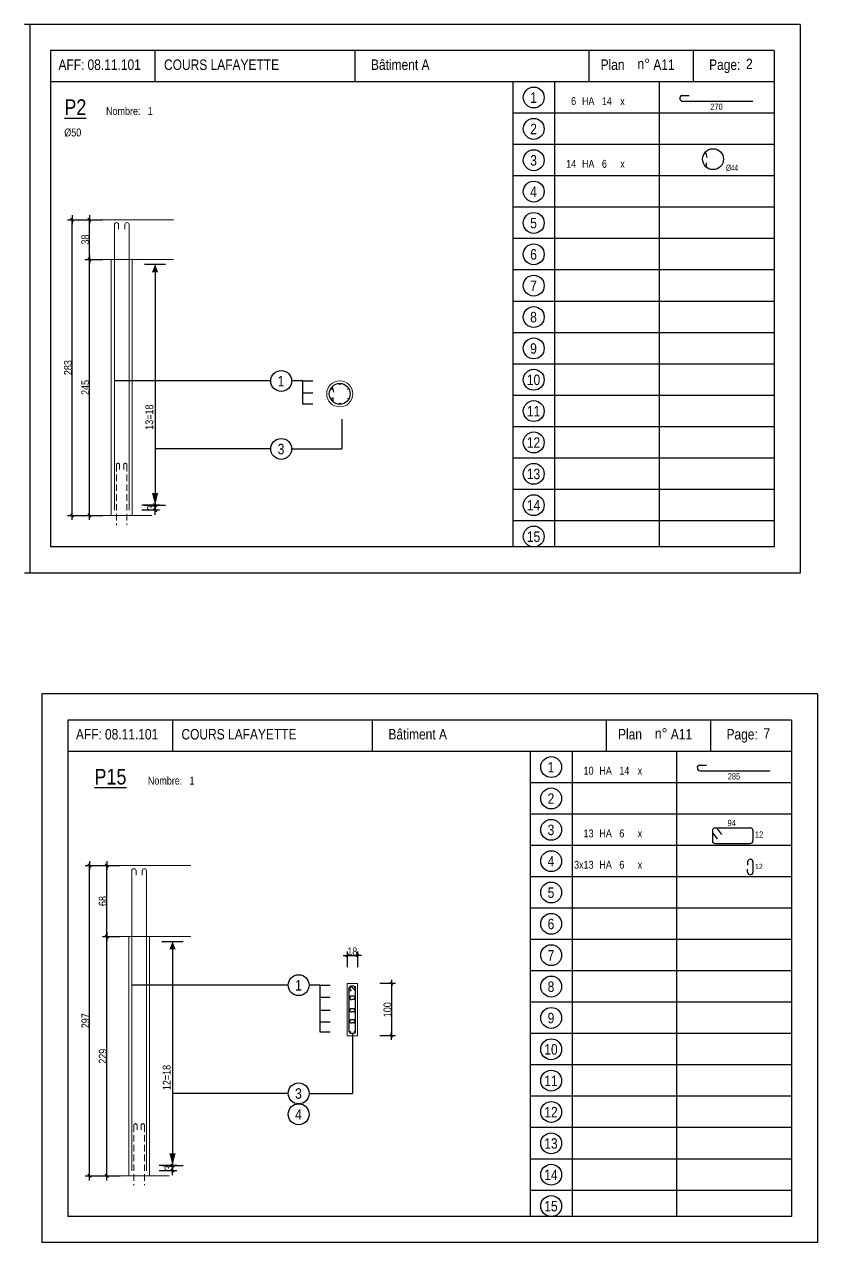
# Model space of a CAD drawing. Header units: metres. Extents: x -9927 to 45032, y -190416 to 12166.
# Drawn here: x 1173 to 2691, y -30222 to -27891 of the extents above; entities that cross this region are included whole.
import ezdxf
from ezdxf.enums import TextEntityAlignment as Align

# ---------------------------------------------------------------- set-up
doc = ezdxf.new("R2010")
doc.units = ezdxf.units.M
doc.header["$PDMODE"] = 65
doc.linetypes.add('CACHE2', pattern=[0.1875, 0.125, -0.0625])
for name, color, linetype in [('01_cote_gen', 4, 'Continuous'), ('01_fenetres', 171, 'Continuous'), ('01_linteaux', 3, 'Continuous'), ('01_sem', 42, 'Continuous'), ('01_texte', 230, 'Continuous'), ('AA_COTES', 2, 'Continuous')]:
    doc.layers.add(name, color=color, linetype=linetype)
doc.styles.add('STYLE2', font='ARIALN.TTF')
doc.dimstyles.new('JB25', dxfattribs={"dimscale": 0.1, "dimtxt": 150, "dimasz": 17, "dimexe": 0.1, "dimexo": 0.1, "dimgap": 0.09, "dimtad": 1, "dimdec": 1, "dimlfac": 0.5, "dimdsep": 46, "dimtxsty": 'STYLE2', "dimblk1": 'BOND_G', "dimblk2": 'BOND_D', "dimsah": 1, "dimcen": 1.5, "dimdle": 0.01, "dimse1": 1, "dimse2": 1, "dimclrd": 4, "dimclre": 2, "dimclrt": 5, "dimadec": 0, "dimazin": 0, "dimtfac": 2.333333, "dimtdec": 1, "dimtix": 1, "dimtmove": 2, "dimatfit": 3, "dimldrblk": 'BOND_G', "dimfxl": 1, "dimtolj": 1, "dimtzin": 0, "dimarcsym": 0})
doc.dimstyles.new('JB50', dxfattribs={"dimscale": 0.1, "dimtxt": 150, "dimasz": 15, "dimexe": 0.1, "dimexo": 0.1, "dimgap": 0.09, "dimtad": 1, "dimdec": 1, "dimdsep": 46, "dimtxsty": 'STYLE2', "dimblk1": 'BOND_G', "dimblk2": 'BOND_D', "dimsah": 1, "dimcen": 1.5, "dimdle": 0.01, "dimse1": 1, "dimse2": 1, "dimclrd": 4, "dimclre": 2, "dimclrt": 6, "dimazin": 2, "dimtfac": 2.333333, "dimtdec": 1, "dimtix": 1, "dimtmove": 2, "dimatfit": 3, "dimldrblk": 'BOND_G', "dimfxl": 1, "dimtolj": 1, "dimtzin": 0, "dimarcsym": 0})

# ---------------------------------------------------------------- blocks, each defined once
blk = doc.blocks.new('BOND_G')
at = {"layer": 'AA_COTES', "color": 0}
for p, q in [((0, -5), (0, 15)), ((5, 0), (-5, 0)), ((1.8, 1.8), (-1.8, -1.8))]:
    blk.add_line(p, q, dxfattribs=at)
blk = doc.blocks.new('BOND_D')
at = {"layer": 'AA_COTES', "color": 0}
for p, q in [((5, 0), (-5, 0)), ((-1.8, -1.8), (1.8, 1.8)), ((0, 5), (0, -15))]:
    blk.add_line(p, q, dxfattribs=at)
blk = doc.blocks.new('*D235')
at = {"layer": '01_cote_gen', "color": 4, "linetype": 'Continuous', "lineweight": -2, "transparency": 16777216}
blk.add_line((1264, -28828.9), (1264, -28266.3), dxfattribs=at)
at = {"layer": 'DEFPOINTS', "color": 0, "linetype": 'Continuous', "lineweight": 0, "transparency": 16777216}
for p in [(1264, -28264.6), (1379.1, -28264.6), (1339.1, -28830.6)]:
    blk.add_point(p, dxfattribs=at)
at = {"layer": '01_cote_gen', "color": 4, "linetype": 'Continuous', "lineweight": -2, "transparency": 16777216, "xscale": 1.7, "yscale": 1.7, "zscale": 1.7}
for name, p, rotation in [('BOND_D', (1264, -28264.6), 90), ('BOND_G', (1264, -28830.6), 270)]:
    blk.add_blockref(name, p, dxfattribs=dict(at, rotation=rotation))
at = {"layer": '01_cote_gen', "color": 5, "linetype": 'Continuous', "lineweight": 0, "transparency": 16777216, "insert": (1256.4, -28547.6), "char_height": 15, "attachment_point": 5, "rotation": 90, "style": 'STYLE2'}
blk.add_mtext('\\A1;283', dxfattribs=at)
blk = doc.blocks.new('*D236')
at = {"layer": '01_cote_gen', "color": 4, "linetype": 'Continuous', "lineweight": -2, "transparency": 16777216}
blk.add_line((1297.2, -28338.9), (1297.2, -28266.3), dxfattribs=at)
at = {"layer": 'DEFPOINTS', "color": 0, "linetype": 'Continuous', "lineweight": 0, "transparency": 16777216}
for p in [(1297.2, -28264.6), (1425.9, -28264.6), (1434.9, -28340.6)]:
    blk.add_point(p, dxfattribs=at)
at = {"layer": '01_cote_gen', "color": 4, "linetype": 'Continuous', "lineweight": -2, "transparency": 16777216, "xscale": 1.7, "yscale": 1.7, "zscale": 1.7}
for name, p, rotation in [('BOND_D', (1297.2, -28264.6), 90), ('BOND_G', (1297.2, -28340.6), 270)]:
    blk.add_blockref(name, p, dxfattribs=dict(at, rotation=rotation))
at = {"layer": '01_cote_gen', "color": 5, "linetype": 'Continuous', "lineweight": 0, "transparency": 16777216, "insert": (1289.5, -28302.6), "char_height": 15, "attachment_point": 5, "rotation": 90, "style": 'STYLE2'}
blk.add_mtext('\\A1;38', dxfattribs=at)
blk = doc.blocks.new('*D237')
at = {"layer": '01_cote_gen', "color": 4, "linetype": 'Continuous', "lineweight": -2, "transparency": 16777216}
blk.add_line((1297.2, -28828.9), (1297.2, -28342.3), dxfattribs=at)
at = {"layer": 'DEFPOINTS', "color": 0, "linetype": 'Continuous', "lineweight": 0, "transparency": 16777216}
for p in [(1297.2, -28340.6), (1305.7, -28340.6), (1315.3, -28830.6)]:
    blk.add_point(p, dxfattribs=at)
at = {"layer": '01_cote_gen', "color": 4, "linetype": 'Continuous', "lineweight": -2, "transparency": 16777216, "xscale": 1.7, "yscale": 1.7, "zscale": 1.7}
for name, p, rotation in [('BOND_D', (1297.2, -28340.6), 90), ('BOND_G', (1297.2, -28830.6), 270)]:
    blk.add_blockref(name, p, dxfattribs=dict(at, rotation=rotation))
at = {"layer": '01_cote_gen', "color": 5, "linetype": 'Continuous', "lineweight": 0, "transparency": 16777216, "insert": (1289.5, -28585.6), "char_height": 15, "attachment_point": 5, "rotation": 90, "style": 'STYLE2'}
blk.add_mtext('\\A1;245', dxfattribs=at)
blk = doc.blocks.new('*D238')
at = {"layer": '01_cote_gen', "color": 4, "linetype": 'Continuous', "lineweight": -2, "transparency": 16777216}
blk.add_line((1423, -28812.3), (1423, -28818.9), dxfattribs=at)
at = {"layer": 'DEFPOINTS', "color": 0, "linetype": 'Continuous', "lineweight": 0, "transparency": 16777216}
for p in [(1416.2, -28810.6), (1373.1, -28820.6), (1423, -28820.6)]:
    blk.add_point(p, dxfattribs=at)
at = {"layer": '01_cote_gen', "color": 4, "linetype": 'Continuous', "lineweight": -2, "transparency": 16777216, "xscale": 1.7, "yscale": 1.7, "zscale": 1.7}
for name, p, rotation in [('BOND_G', (1423, -28810.6), 90), ('BOND_D', (1423, -28820.6), 270)]:
    blk.add_blockref(name, p, dxfattribs=dict(at, rotation=rotation))
at = {"layer": '01_cote_gen', "color": 5, "linetype": 'Continuous', "lineweight": 0, "transparency": 16777216, "insert": (1415.4, -28815.6), "char_height": 15, "attachment_point": 5, "rotation": 90, "style": 'STYLE2'}
blk.add_mtext('\\A1;3', dxfattribs=at)
blk = doc.blocks.new('*D264')
at = {"layer": '01_cote_gen', "color": 4, "linetype": 'Continuous', "lineweight": -2, "transparency": 16777216}
blk.add_line((1875.6, -29727.8), (1875.6, -29824.8), dxfattribs=at)
at = {"layer": 'DEFPOINTS', "color": 0, "linetype": 'Continuous', "lineweight": 0, "transparency": 16777216}
for p in [(1810.6, -29726.3), (1810.6, -29826.3), (1875.6, -29826.3)]:
    blk.add_point(p, dxfattribs=at)
at = {"layer": '01_cote_gen', "color": 4, "linetype": 'Continuous', "lineweight": -2, "transparency": 16777216, "xscale": 1.5, "yscale": 1.5, "zscale": 1.5}
for name, p, rotation in [('BOND_G', (1875.6, -29726.3), 90), ('BOND_D', (1875.6, -29826.3), 270)]:
    blk.add_blockref(name, p, dxfattribs=dict(at, rotation=rotation))
at = {"layer": '01_cote_gen', "color": 6, "linetype": 'Continuous', "lineweight": 0, "transparency": 16777216, "insert": (1867.9, -29776.3), "char_height": 15, "attachment_point": 5, "rotation": 90, "style": 'STYLE2'}
blk.add_mtext('\\A1;100', dxfattribs=at)
blk = doc.blocks.new('*D265')
at = {"layer": '01_cote_gen', "color": 4, "linetype": 'Continuous', "lineweight": -2, "transparency": 16777216}
blk.add_line((1792.1, -29672.4), (1809.1, -29672.4), dxfattribs=at)
at = {"layer": 'DEFPOINTS', "color": 0, "linetype": 'Continuous', "lineweight": 0, "transparency": 16777216}
for p in [(1810.6, -29672.4), (1790.6, -29726.3), (1810.6, -29726.3)]:
    blk.add_point(p, dxfattribs=at)
at = {"layer": '01_cote_gen', "color": 4, "linetype": 'Continuous', "lineweight": -2, "transparency": 16777216, "xscale": 1.5, "yscale": 1.5, "zscale": 1.5, "rotation": 180}
blk.add_blockref('BOND_G', (1790.6, -29672.4), dxfattribs=at)
at = {"layer": '01_cote_gen', "color": 4, "linetype": 'Continuous', "lineweight": -2, "transparency": 16777216, "xscale": 1.5, "yscale": 1.5, "zscale": 1.5}
blk.add_blockref('BOND_D', (1810.6, -29672.4), dxfattribs=at)
at = {"layer": '01_cote_gen', "color": 6, "linetype": 'Continuous', "lineweight": 0, "transparency": 16777216, "insert": (1800.6, -29664.8), "char_height": 15, "attachment_point": 5, "style": 'STYLE2'}
blk.add_mtext('\\A1;18', dxfattribs=at)
blk = doc.blocks.new('*D266')
at = {"layer": '01_cote_gen', "color": 4, "linetype": 'Continuous', "lineweight": -2, "transparency": 16777216}
blk.add_line((1297.4, -30092.6), (1297.4, -29502), dxfattribs=at)
at = {"layer": 'DEFPOINTS', "color": 0, "linetype": 'Continuous', "lineweight": 0, "transparency": 16777216}
for p in [(1297.4, -29500.3), (1412.5, -29500.3), (1372.5, -30094.3)]:
    blk.add_point(p, dxfattribs=at)
at = {"layer": '01_cote_gen', "color": 4, "linetype": 'Continuous', "lineweight": -2, "transparency": 16777216, "xscale": 1.7, "yscale": 1.7, "zscale": 1.7}
for name, p, rotation in [('BOND_D', (1297.4, -29500.3), 90), ('BOND_G', (1297.4, -30094.3), 270)]:
    blk.add_blockref(name, p, dxfattribs=dict(at, rotation=rotation))
at = {"layer": '01_cote_gen', "color": 5, "linetype": 'Continuous', "lineweight": 0, "transparency": 16777216, "insert": (1289.7, -29797.3), "char_height": 15, "attachment_point": 5, "rotation": 90, "style": 'STYLE2'}
blk.add_mtext('\\A1;297', dxfattribs=at)
blk = doc.blocks.new('*D267')
at = {"layer": '01_cote_gen', "color": 4, "linetype": 'Continuous', "lineweight": -2, "transparency": 16777216}
blk.add_line((1330.6, -29634.6), (1330.6, -29502), dxfattribs=at)
at = {"layer": 'DEFPOINTS', "color": 0, "linetype": 'Continuous', "lineweight": 0, "transparency": 16777216}
for p in [(1330.6, -29500.3), (1459.2, -29500.3), (1468.3, -29636.3)]:
    blk.add_point(p, dxfattribs=at)
at = {"layer": '01_cote_gen', "color": 4, "linetype": 'Continuous', "lineweight": -2, "transparency": 16777216, "xscale": 1.7, "yscale": 1.7, "zscale": 1.7}
for name, p, rotation in [('BOND_D', (1330.6, -29500.3), 90), ('BOND_G', (1330.6, -29636.3), 270)]:
    blk.add_blockref(name, p, dxfattribs=dict(at, rotation=rotation))
at = {"layer": '01_cote_gen', "color": 5, "linetype": 'Continuous', "lineweight": 0, "transparency": 16777216, "insert": (1322.9, -29568.3), "char_height": 15, "attachment_point": 5, "rotation": 90, "style": 'STYLE2'}
blk.add_mtext('\\A1;68', dxfattribs=at)
blk = doc.blocks.new('*D268')
at = {"layer": '01_cote_gen', "color": 4, "linetype": 'Continuous', "lineweight": -2, "transparency": 16777216}
blk.add_line((1330.6, -30092.6), (1330.6, -29638), dxfattribs=at)
at = {"layer": 'DEFPOINTS', "color": 0, "linetype": 'Continuous', "lineweight": 0, "transparency": 16777216}
for p in [(1330.6, -29636.3), (1339.1, -29636.3), (1348.7, -30094.3)]:
    blk.add_point(p, dxfattribs=at)
at = {"layer": '01_cote_gen', "color": 4, "linetype": 'Continuous', "lineweight": -2, "transparency": 16777216, "xscale": 1.7, "yscale": 1.7, "zscale": 1.7}
for name, p, rotation in [('BOND_D', (1330.6, -29636.3), 90), ('BOND_G', (1330.6, -30094.3), 270)]:
    blk.add_blockref(name, p, dxfattribs=dict(at, rotation=rotation))
at = {"layer": '01_cote_gen', "color": 5, "linetype": 'Continuous', "lineweight": 0, "transparency": 16777216, "insert": (1322.9, -29865.3), "char_height": 15, "attachment_point": 5, "rotation": 90, "style": 'STYLE2'}
blk.add_mtext('\\A1;229', dxfattribs=at)
blk = doc.blocks.new('*D269')
at = {"layer": '01_cote_gen', "color": 4, "linetype": 'Continuous', "lineweight": -2, "transparency": 16777216}
blk.add_line((1456.4, -30076), (1456.4, -30082.6), dxfattribs=at)
at = {"layer": 'DEFPOINTS', "color": 0, "linetype": 'Continuous', "lineweight": 0, "transparency": 16777216}
for p in [(1406.5, -30084.3), (1449.6, -30074.3), (1456.4, -30084.3)]:
    blk.add_point(p, dxfattribs=at)
at = {"layer": '01_cote_gen', "color": 4, "linetype": 'Continuous', "lineweight": -2, "transparency": 16777216, "xscale": 1.7, "yscale": 1.7, "zscale": 1.7}
for name, p, rotation in [('BOND_G', (1456.4, -30074.3), 90), ('BOND_D', (1456.4, -30084.3), 270)]:
    blk.add_blockref(name, p, dxfattribs=dict(at, rotation=rotation))
at = {"layer": '01_cote_gen', "color": 5, "linetype": 'Continuous', "lineweight": 0, "transparency": 16777216, "insert": (1448.7, -30079.3), "char_height": 15, "attachment_point": 5, "rotation": 90, "style": 'STYLE2'}
blk.add_mtext('\\A1;3', dxfattribs=at)

msp = doc.modelspace()

# ---------------------------------------------------------------- linework, layer by layer
at = {"layer": '01_cote_gen', "color": 2, "linetype": 'CACHE2', "lineweight": 0, "ltscale": 100}
for p, q in [((1349.15, -28733.63), (1349.15, -28849.2)), ((1355.15, -28733.63), (1355.15, -28742.6)), ((1363.15, -28733.63), (1363.15, -28742.6)), ((1369.15, -28733.63), (1369.15, -28848.34)), ((1382.51, -29997.26), (1382.51, -30112.83)), ((1388.51, -29997.26), (1388.51, -30006.23)), ((1396.51, -29997.26), (1396.51, -30006.23)), ((1402.51, -29997.26), (1402.51, -30111.98))]:
    msp.add_line(p, q, dxfattribs=at)
for centre in [(1352.15, -28733.63), (1366.15, -28733.63), (1385.51, -29997.26), (1399.51, -29997.26)]:
    msp.add_arc(centre, 3, 0, 180, dxfattribs=at)
at = {"layer": '01_fenetres', "ltscale": 30}
for p, q in [((2607.81, -27940.74), (1222.81, -27940.74)), ((1222.81, -27940.74), (1222.81, -28890.74)), ((1222.81, -27940.74), (1222.81, -28890.74)), ((1222.81, -27940.74), (1222.81, -28890.74)), ((1422.81, -27940.74), (1422.81, -28000.74)), ((1805.31, -27940.74), (1805.31, -28000.74)), ((2253.67, -28000.74), (2253.67, -27940.74)), ((2453.67, -28000.74), (2453.67, -27940.74)), ((2607.81, -27940.74), (2607.81, -28890.74)), ((2607.81, -28000.74), (1222.81, -28000.74)), ((2607.81, -28890.74), (1222.81, -28890.74)), ((2641.17, -29221.95), (1256.17, -29221.95)), ((1256.17, -29221.95), (1256.17, -30171.95)), ((1256.17, -29221.95), (1256.17, -30171.95)), ((1256.17, -29221.95), (1256.17, -30171.95)), ((1456.17, -29221.95), (1456.17, -29281.95)), ((1838.67, -29221.95), (1838.67, -29281.95)), ((2287.04, -29281.95), (2287.04, -29221.95)), ((2487.04, -29281.95), (2487.04, -29221.95)), ((2641.17, -29221.95), (2641.17, -30171.95)), ((2641.17, -29281.95), (1256.17, -29281.95)), ((2641.17, -30171.95), (1256.17, -30171.95))]:
    msp.add_line(p, q, dxfattribs=at)
at = {"layer": '01_linteaux', "linetype": 'Continuous'}
for p, q in [((2431.35, -28027), (2445.09, -28027)), ((2432.58, -28037.98), (2566.89, -28037.98)), ((2464.72, -29308.2), (2478.46, -29308.2)), ((2465.95, -29319.18), (2600.26, -29319.18)), ((2489.62, -29433.48), (2489.62, -29453.09)), ((2489.62, -29437.61), (2498.81, -29448.95)), ((2494.62, -29428.48), (2562.21, -29428.48)), ((2497.31, -29428.48), (2507.29, -29440.79)), ((2567.21, -29433.48), (2567.21, -29453.09)), ((2494.62, -29458.09), (2562.21, -29458.09)), ((2557.21, -29493.48), (2557.21, -29499.85)), ((2557.21, -29513.09), (2557.21, -29507.24)), ((2567.21, -29493.48), (2567.21, -29513.09))]:
    msp.add_line(p, q, dxfattribs=at)
for centre, start, end in [((2432.46, -28031.87), 102.77382, 192.77382), ((2432.58, -28032.98), 180, 270), ((2465.82, -29313.08), 102.77382, 192.77382), ((2465.95, -29314.18), 180, 270), ((2494.62, -29433.48), 90, 180), ((2562.21, -29433.48), 0, 90), ((2494.62, -29453.09), 180, 270), ((2562.21, -29453.09), 270, 0), ((2562.21, -29493.48), 90, 180), ((2562.21, -29493.48), 0, 90), ((2562.21, -29513.09), 180, 270), ((2562.21, -29513.09), 270, 0)]:
    msp.add_arc(centre, 5, start, end, dxfattribs=at)
at = {"layer": '01_sem', "color": 2, "lineweight": 0, "ltscale": 7}
for p, q in [((1339.15, -28264.63), (1322.71, -28264.63)), ((1458.33, -28264.63), (1339.15, -28264.63)), ((1345.15, -28274.16), (1345.15, -28820.63)), ((1353.15, -28274.16), (1353.15, -28282.57)), ((1365.15, -28274.16), (1365.15, -28282.57)), ((1373.15, -28274.16), (1373.15, -28820.63)), ((1339.15, -28340.63), (1322.71, -28340.63)), ((1339.15, -28340.63), (1339.15, -28830.63)), ((1458.33, -28340.63), (1339.15, -28340.63)), ((1379.15, -28340.63), (1379.15, -28830.63)), ((1416.7, -28830.63), (1302.97, -28830.63)), ((1372.51, -29500.26), (1356.08, -29500.26)), ((1491.69, -29500.26), (1372.51, -29500.26)), ((1378.51, -29510.45), (1378.51, -30084.26)), ((1386.51, -29510.45), (1386.51, -29518.86)), ((1398.51, -29510.45), (1398.51, -29518.86)), ((1406.51, -29510.45), (1406.51, -30084.26)), ((1372.51, -29636.26), (1356.08, -29636.26)), ((1372.51, -29636.26), (1372.51, -30094.26)), ((1491.69, -29636.26), (1372.51, -29636.26)), ((1412.51, -29636.26), (1412.51, -30094.26)), ((1790.58, -29826.31), (1790.58, -29726.31)), ((1810.58, -29726.31), (1790.58, -29726.31)), ((1790.58, -29826.31), (1790.58, -29726.31)), ((1810.58, -29726.31), (1790.58, -29726.31)), ((1810.58, -29826.31), (1810.58, -29726.31)), ((1790.58, -29826.31), (1810.58, -29826.31)), ((1790.58, -29826.31), (1810.58, -29826.31)), ((1450.06, -30094.26), (1336.34, -30094.26))]:
    msp.add_line(p, q, dxfattribs=at)
msp.add_circle((1776.5, -28597.75), 25, dxfattribs=at)
for centre in [(1349.15, -28274.16), (1369.15, -28274.16), (1382.51, -29510.45), (1402.51, -29510.45)]:
    msp.add_arc(centre, 4, 0, 180, dxfattribs=at)
at = {"layer": '01_texte', "ltscale": 30}
for p, q in [((2657.81, -27890.74), (1172.81, -27890.74)), ((1183.21, -27890.74), (1183.21, -28940.74)), ((2657.81, -27890.74), (2657.81, -28940.74)), ((2107.81, -28000.74), (2107.81, -28890.74)), ((2187.81, -28000.74), (2187.81, -28890.74)), ((2387.81, -28000.74), (2387.81, -28890.74)), ((2607.81, -28060.74), (2107.81, -28060.74)), ((2607.81, -28120.74), (2107.81, -28120.74)), ((2476.33, -28135.13), (2479.25, -28145.42)), ((2478.47, -28164.32), (2478.63, -28155.97)), ((2607.81, -28180.74), (2107.81, -28180.74)), ((2607.81, -28240.74), (2107.81, -28240.74)), ((2607.81, -28300.74), (2107.81, -28300.74)), ((1402.88, -28349.91), (1443.2, -28349.91)), ((1423.04, -28349.91), (1423.04, -28817.5)), ((2607.81, -28360.74), (2107.81, -28360.74)), ((2607.81, -28420.74), (2107.81, -28420.74)), ((2607.81, -28480.74), (2107.81, -28480.74)), ((2607.81, -28540.74), (2107.81, -28540.74)), ((1761.83, -28584.15), (1764.75, -28594.44)), ((2607.81, -28600.74), (2107.81, -28600.74)), ((1763.98, -28613.34), (1764.13, -28604.99)), ((2607.81, -28660.74), (2107.81, -28660.74)), ((2607.81, -28720.74), (2107.81, -28720.74)), ((2607.81, -28780.74), (2107.81, -28780.74)), ((1402.88, -28810.63), (1443.2, -28810.63)), ((2607.81, -28840.74), (2107.81, -28840.74)), ((2657.81, -28940.74), (1172.81, -28940.74)), ((1206.17, -29171.95), (1206.17, -30221.95)), ((2691.17, -29171.95), (1206.17, -29171.95)), ((2691.17, -29171.95), (2691.17, -30221.95)), ((2141.17, -29281.95), (2141.17, -30171.95)), ((2221.17, -29281.95), (2221.17, -30171.95)), ((2421.17, -29281.95), (2421.17, -30171.95)), ((2641.17, -29341.95), (2141.17, -29341.95)), ((2641.17, -29401.95), (2141.17, -29401.95)), ((2641.17, -29461.95), (2141.17, -29461.95)), ((2641.17, -29521.95), (2141.17, -29521.95)), ((2641.17, -29581.95), (2141.17, -29581.95)), ((1436.25, -29645.55), (1476.56, -29645.55)), ((1456.41, -29645.55), (1456.41, -30081.14)), ((2641.17, -29641.95), (2141.17, -29641.95)), ((2641.17, -29701.95), (2141.17, -29701.95)), ((1794.58, -29818.31), (1794.58, -29734.31)), ((1794.58, -29735.58), (1798.58, -29740.95)), ((1803.58, -29731.31), (1797.58, -29731.31)), ((1797.58, -29731.31), (1805.18, -29738.72)), ((1806.58, -29818.31), (1806.58, -29734.31)), ((1803.58, -29750.46), (1797.58, -29750.46)), ((1797.58, -29756.46), (1799.67, -29756.46)), ((1803.58, -29756.46), (1799.49, -29756.46)), ((2641.17, -29761.95), (2141.17, -29761.95)), ((1803.58, -29774.32), (1797.58, -29774.32)), ((1797.58, -29780.32), (1799.67, -29780.32)), ((1803.58, -29780.32), (1799.49, -29780.32)), ((1803.58, -29795.51), (1797.58, -29795.51)), ((1797.58, -29801.51), (1799.67, -29801.51)), ((1803.58, -29801.51), (1799.49, -29801.51)), ((1797.58, -29821.31), (1803.58, -29821.31)), ((2641.17, -29821.95), (2141.17, -29821.95)), ((2641.17, -29881.95), (2141.17, -29881.95)), ((2641.17, -29941.95), (2141.17, -29941.95)), ((2641.17, -30001.95), (2141.17, -30001.95)), ((2641.17, -30061.95), (2141.17, -30061.95)), ((1436.25, -30074.26), (1476.56, -30074.26)), ((2641.17, -30121.95), (2141.17, -30121.95)), ((2691.17, -30221.95), (1206.17, -30221.95))]:
    msp.add_line(p, q, dxfattribs=at)
at = {"layer": '01_texte'}
for p, q in [((1644.43, -28573.13), (1345.15, -28573.13)), ((1704.9, -28573.13), (1684.43, -28573.13)), ((1704.9, -28573.13), (1704.9, -28616.8)), ((1704.9, -28573.13), (1724.91, -28573.13)), ((1704.9, -28595.85), (1724.91, -28595.85)), ((1704.9, -28616.8), (1724.91, -28616.8)), ((1780.33, -28646.13), (1780.33, -28703.15)), ((1644.43, -28703.15), (1423.04, -28703.15)), ((1684.43, -28703.15), (1780.33, -28703.15)), ((1677.79, -29729.34), (1378.51, -29729.34)), ((1738.27, -29729.34), (1717.79, -29729.34)), ((1738.27, -29729.34), (1738.27, -29818.36)), ((1738.27, -29729.34), (1758.28, -29729.34)), ((1738.27, -29752.06), (1758.28, -29752.06)), ((1738.27, -29777.06), (1758.28, -29777.06)), ((1738.27, -29799.64), (1758.28, -29799.64)), ((1738.27, -29818.36), (1758.28, -29818.36)), ((1800.7, -29821.31), (1800.7, -29936.36)), ((1677.79, -29936.36), (1456.41, -29936.36)), ((1717.79, -29936.36), (1800.7, -29936.36))]:
    msp.add_line(p, q, dxfattribs=at)
at = {"layer": '01_texte', "ltscale": 30, "const_width": 1.5, "flags": 128}
for points in [[(1775.75, -28579.53, 1), (1777.25, -28579.53, 1)], [(1760.34, -28589.29, 1), (1761.09, -28587.99, 1)], [(1791.9, -28587.99, 1), (1792.65, -28589.29, 1)], [(1761.09, -28607.51, 1), (1760.34, -28606.21, 1)], [(1777.25, -28615.97, 1), (1775.75, -28615.97, 1)], [(1792.65, -28606.21, 1), (1791.9, -28607.51, 1)], [(1797.05, -29734.16, -1), (1795.55, -29734.16, -1)], [(1804.11, -29734.16, 1), (1805.61, -29734.16, 1)], [(1797.05, -29753.81, 1), (1795.55, -29753.81, 1)], [(1804.11, -29753.81, -1), (1805.61, -29753.81, -1)], [(1797.05, -29776.91, 1), (1795.55, -29776.91, 1)], [(1804.11, -29776.91, -1), (1805.61, -29776.91, -1)], [(1797.05, -29798.11, 1), (1795.55, -29798.11, 1)], [(1804.11, -29798.11, -1), (1805.61, -29798.11, -1)], [(1797.05, -29818.46, 1), (1795.55, -29818.46, 1)], [(1804.11, -29818.46, -1), (1805.61, -29818.46, -1)]]:
    msp.add_lwpolyline(points, format="xyb", close=True, dxfattribs=at)
at = {"layer": '01_texte'}
for centre in [(2147.81, -28030.74), (2147.81, -28090.74), (2147.81, -28150.74), (2147.81, -28210.74), (2147.81, -28270.74), (2147.81, -28330.74), (2147.81, -28390.74), (2147.81, -28450.74), (2147.81, -28510.74), (1664.43, -28573.13), (2147.81, -28570.74), (2147.81, -28630.74), (2147.81, -28690.74), (1664.43, -28703.15), (2147.81, -28750.74), (2147.81, -28810.74), (2147.81, -28870.74), (2181.17, -29311.95), (2181.17, -29371.95), (2181.17, -29431.95), (2181.17, -29491.95), (2181.17, -29551.95), (2181.17, -29611.95), (2181.17, -29671.95), (1697.79, -29729.34), (2181.17, -29731.95), (2181.17, -29791.95), (2181.17, -29851.95), (2181.17, -29911.95), (1697.79, -29936.36), (2181.17, -29971.95), (1697.79, -29976.36), (2181.17, -30031.95), (2181.17, -30091.95), (2181.17, -30151.95)]:
    msp.add_circle(centre, 20, dxfattribs=at)
at = {"layer": '01_texte', "ltscale": 30}
for centre in [(2490.99, -28148.73), (1776.5, -28597.75)]:
    msp.add_circle(centre, 20, dxfattribs=at)
for centre, start, end in [((1797.58, -29734.31), 90.00091, 180), ((1803.58, -29734.31), 0, 90.00091), ((1797.58, -29753.46), 90.00091, 180), ((1797.58, -29753.46), 180, 269.99909), ((1803.58, -29753.46), 0, 90.00091), ((1803.58, -29753.46), 269.99909, 360), ((1797.58, -29777.32), 90.00091, 180), ((1797.58, -29777.32), 180, 269.99909), ((1803.58, -29777.32), 0, 90.00091), ((1803.58, -29777.32), 269.99909, 360), ((1797.58, -29798.51), 90.00091, 180), ((1797.58, -29798.51), 180, 269.99909), ((1803.58, -29798.51), 0, 90.00091), ((1803.58, -29798.51), 269.99909, 360), ((1797.58, -29818.31), 180, 270), ((1803.58, -29818.31), 270, 0)]:
    msp.add_arc(centre, 3, start, end, dxfattribs=at)
for points in [[(1423.04, -28349.91), (1417.14, -28364.98), (1423.04, -28364.98)], [(1423.04, -28349.91), (1428.94, -28364.98), (1423.04, -28364.98)], [(1423.04, -28810.63), (1417.14, -28787.56), (1423.04, -28787.56)], [(1423.04, -28810.63), (1428.94, -28787.56), (1423.04, -28787.56)], [(1456.41, -29645.55), (1450.5, -29660.62), (1456.41, -29660.62)], [(1456.41, -29645.55), (1462.31, -29660.62), (1456.41, -29660.62)], [(1456.41, -30074.26), (1450.5, -30051.19), (1456.41, -30051.19)], [(1456.41, -30074.26), (1462.31, -30051.19), (1456.41, -30051.19)]]:
    msp.add_solid(points, dxfattribs=at)

# ---------------------------------------------------------------- texts
at = {"layer": '01_texte', "style": 'STYLE2'}
for s, height, p in [('AFF:', 20, (1238.1, -27977.9)), ('08.11.101', 20, (1293.77, -27977.9)), ('COURS LAFAYETTE', 20, (1440.15, -27977.9)), ('Bâtiment A', 20, (1836.25, -27977.9)), ('Plan', 20, (2275.72, -27977.9)), ('n%%D', 20, (2346.4, -27976.45)), ('A11', 20, (2376.75, -27977.9)), ('Page:', 20, (2483.39, -27977.9)), ('2', 20, (2554.07, -27976.45)), ('%%UP2', 30, (1249.38, -28064.14)), ('HA', 15, (2240.1, -28045.15)), ('14', 15, (2278.27, -28045.15)), ('270', 12, (2485.64, -28054.48)), ('Nombre:', 15, (1329.2, -28064.14)), ('1', 15, (1408.82, -28064.14)), ('%%C50', 15, (1249.2, -28105.14)), ('HA', 15, (2240.1, -28165.15)), ('6', 15, (2278.27, -28165.15)), ('AFF:', 20, (1271.47, -29259.1)), ('08.11.101', 20, (1327.13, -29259.1)), ('COURS LAFAYETTE', 20, (1473.52, -29259.1)), ('Bâtiment A', 20, (1869.62, -29259.1)), ('Plan', 20, (2309.09, -29259.1)), ('n%%D', 20, (2379.77, -29257.66)), ('A11', 20, (2410.11, -29259.1)), ('Page:', 20, (2516.76, -29259.1)), ('7', 20, (2587.44, -29257.66)), ('%%UP15', 30, (1307.02, -29345.34)), ('HA', 15, (2273.46, -29326.35)), ('14', 15, (2311.63, -29326.35)), ('285', 12, (2519.01, -29335.69)), ('Nombre:', 15, (1409.2, -29345.34)), ('1', 15, (1488.82, -29345.34)), ('94', 12, (2518.68, -29424.93)), ('HA', 15, (2273.46, -29446.35)), ('6', 15, (2311.63, -29446.35)), ('12', 12, (2571.19, -29447.13)), ('HA', 15, (2273.46, -29506.35)), ('6', 15, (2311.63, -29506.35)), ('12', 10, (2571.19, -29507.13))]:
    msp.add_text(s, height=height, dxfattribs=at).set_placement(p)
for s, p in [('1', (2147.4, -28030.97)), ('2', (2147.4, -28090.97)), ('3', (2147.4, -28150.97)), ('4', (2147.4, -28210.97)), ('5', (2147.4, -28270.97)), ('6', (2147.4, -28330.97)), ('7', (2147.4, -28390.97)), ('8', (2147.4, -28450.97)), ('9', (2147.4, -28510.97)), ('1', (1664.02, -28573.36)), ('10', (2147.4, -28570.97)), ('11', (2147.4, -28630.97)), ('3', (1664.02, -28703.38)), ('12', (2147.4, -28690.97)), ('13', (2147.4, -28750.97)), ('14', (2147.4, -28810.97)), ('15', (2147.4, -28870.97)), ('1', (2180.77, -29312.17)), ('2', (2180.77, -29372.17)), ('3', (2180.77, -29432.17)), ('4', (2180.77, -29492.17)), ('5', (2180.77, -29552.17)), ('6', (2180.77, -29612.17)), ('7', (2180.77, -29672.17)), ('1', (1697.39, -29729.56)), ('8', (2180.77, -29732.17)), ('9', (2180.77, -29792.17)), ('10', (2180.77, -29852.17)), ('11', (2180.77, -29912.17)), ('3', (1697.39, -29936.58)), ('4', (1697.39, -29976.58)), ('12', (2180.77, -29972.17)), ('13', (2180.77, -30032.17)), ('14', (2180.77, -30092.17)), ('15', (2180.77, -30152.17))]:
    msp.add_text(s, height=20, dxfattribs=at).set_placement(p, align=Align.MIDDLE_CENTER)
for s, p in [('6', (2228.9, -28045.15)), ('14', (2228.9, -28165.15)), ('10', (2262.26, -29326.35)), ('13', (2262.26, -29446.35)), ('3x13', (2262.26, -29506.35))]:
    msp.add_text(s, height=15, dxfattribs=at).set_placement(p, align=Align.RIGHT)
for p in [(2317.68, -28045.15), (2317.68, -28165.15), (2351.05, -29326.35), (2351.05, -29446.35), (2351.05, -29506.35)]:
    msp.add_text('x', height=15, dxfattribs=at).set_placement(p, align=Align.CENTER)
at = {"layer": '01_texte', "style": 'STYLE2', "width": 0.7}
msp.add_text('%%C44', height=12, dxfattribs=at).set_placement((2515.97, -28171.35))
at = {"layer": '01_texte', "style": 'STYLE2'}
for s, p in [('13=18', (1419.43, -28666.49)), ('12=18', (1452.8, -29930.12))]:
    msp.add_text(s, height=15, rotation=90, dxfattribs=at).set_placement(p)

# ---------------------------------------------------------------- dimensions: what is measured, and where the dimension line sits
at = {"layer": '01_cote_gen', "linetype": 'Continuous', "lineweight": 0}
for base, p1, p2, dimstyle, picture, middle in [((1264.03, -28264.63), (1339.15, -28830.63), (1379.15, -28264.63), 'JB25', '*D235', (1256.36, -28547.63)), ((1297.21, -28264.63), (1434.93, -28340.63), (1425.87, -28264.63), 'JB25', '*D236', (1289.54, -28302.63)), ((1297.21, -28340.63), (1315.33, -28830.63), (1305.71, -28340.63), 'JB25', '*D237', (1289.54, -28585.63)), ((1297.4, -29500.26), (1372.51, -30094.26), (1412.51, -29500.26), 'JB25', '*D266', (1289.73, -29797.26)), ((1330.58, -29500.26), (1468.3, -29636.26), (1459.24, -29500.26), 'JB25', '*D267', (1322.91, -29568.26)), ((1330.58, -29636.26), (1348.7, -30094.26), (1339.08, -29636.26), 'JB25', '*D268', (1322.91, -29865.26)), ((1875.58, -29826.31), (1810.58, -29726.31), (1810.58, -29826.31), 'JB50', '*D264', (1867.91, -29776.31))]:
    dim = msp.add_linear_dim(base=base, p1=p1, p2=p2, angle=90, dimstyle=dimstyle, dxfattribs=at)
    dim.commit()
    dim.dimension.update_dxf_attribs({"geometry": picture, "text_midpoint": middle})
for base, p1, p2, picture, middle in [((1423.04, -28820.63), (1416.21, -28810.63), (1373.15, -28820.63), '*D238', (1415.37, -28815.63)), ((1456.41, -30084.26), (1449.58, -30074.26), (1406.51, -30084.26), '*D269', (1448.74, -30079.26))]:
    dim = msp.add_linear_dim(base=base, p1=p1, p2=p2, angle=90, text='3', dimstyle='JB25', dxfattribs=at)
    dim.commit()
    dim.dimension.update_dxf_attribs({"geometry": picture, "text_midpoint": middle})
dim = msp.add_linear_dim(base=(1810.58, -29672.43), p1=(1790.58, -29726.31), p2=(1810.58, -29726.31), text='18', dimstyle='JB50', dxfattribs=at)
dim.commit()
dim.dimension.update_dxf_attribs({"geometry": '*D265', "text_midpoint": (1800.58, -29664.76)})

doc.saveas('drawing.dxf')
